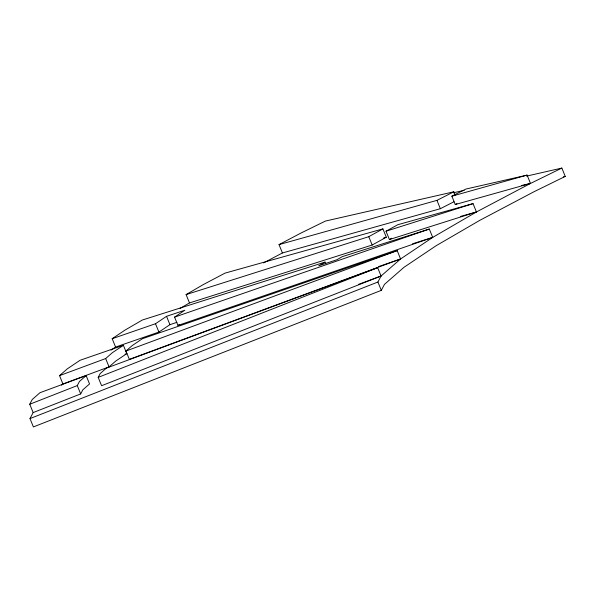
<?xml version="1.0" encoding="UTF-8"?>
<svg xmlns="http://www.w3.org/2000/svg" width="595" height="595" viewBox="0 0 595 595"><rect width="100%" height="100%" fill="white"/><g stroke="black" fill="none" stroke-linecap="round" stroke-linejoin="round"><path stroke-width="0.89" d="M33.156 412.58L29.75 404.243L32.264 399.461L40.021 392.685L86.149 375.609L89.548 383.946L82.854 389.799L80.682 393.92L33.156 412.58L29.995 418.59L33.394 426.927L381.313 290.36L384.474 284.351L403.99 267.304L436.105 245.735L479.853 220.306L533.901 191.783L565.25 176.41L561.844 168.073L526.582 176.113M29.75 404.243L77.283 385.582L79.447 381.462L86.149 375.609M561.844 168.073L530.495 183.446L476.446 211.969L432.706 237.398L400.584 258.966L381.068 276.013L101.596 385.716L98.19 377.379L100.213 373.541L106.446 368.089L377.669 267.676L381.068 276.013L377.914 282.023L29.995 418.59M62.936 383.968L59.537 375.631L67.294 368.855L80.065 360.28L123.388 345.293L126.787 353.638L115.765 361.039L109.063 366.892L62.936 383.968L61.545 385.188M59.537 375.631L105.665 358.554L112.358 352.701L123.388 345.293M125.954 351.043L132.187 345.591L142.45 338.704L397.185 250.629L400.584 258.966L129.36 359.38L125.954 351.043L397.185 250.629M110.997 350.128L115.586 347.049L112.18 338.711L124.95 330.136L142.346 320.021L325.026 262.112L325.703 263.778M112.18 338.711L155.503 323.732L166.533 316.324L184.822 310.248L174.566 317.135L177.972 325.472L432.706 237.398L429.3 229.06L342.274 256.646L337.001 259.71L318.704 265.787L325.026 262.112M115.586 347.049L158.91 332.07L169.932 324.662L176.901 322.349M177.972 325.472L179.437 324.491M189.5 302.929L186.094 294.592L203.49 284.477L224.977 273.142L382.905 228.889L386.304 237.226L372.173 245.021L189.5 302.929L180.121 308.381M186.094 294.592L368.774 236.684L382.905 228.889M386.021 231.217L397.81 224.709L473.047 203.624L476.446 211.969L389.42 239.554L386.021 231.217L473.047 203.624M389.42 239.554L391.681 238.238M453.926 201.757L440.352 208.704L282.424 252.957L279.025 244.619L300.512 233.277L325.45 221.057L453.814 191.806L455.175 195.138M263.592 262.901L282.424 252.957M279.025 244.619L436.946 200.366L453.814 191.806M451.858 196.186L465.937 189.046L527.096 175.108L530.495 183.446L455.264 204.531L451.858 196.186L527.096 175.108M455.264 204.531L456.893 203.668M98.19 377.379L377.669 267.676M358.465 284.38L381.068 276.013M174.566 317.135L429.3 229.06M125.054 354.233L126.787 353.638M378.628 266.56L400.584 258.966M412.484 243.801L432.706 237.398M383.626 237.978L386.304 237.226M460.515 216.431L476.446 211.969M453.338 192.802L464.189 190.326M521.503 185.499L530.495 183.446M563.443 176.827L565.25 176.41M436.946 200.366L440.352 208.704M368.774 236.684L372.173 245.021M377.914 282.023L381.313 290.36M166.533 316.324L169.932 324.662M155.503 323.732L158.91 332.07M105.665 358.554L109.063 366.892M77.283 385.582L80.682 393.92"/></g></svg>
